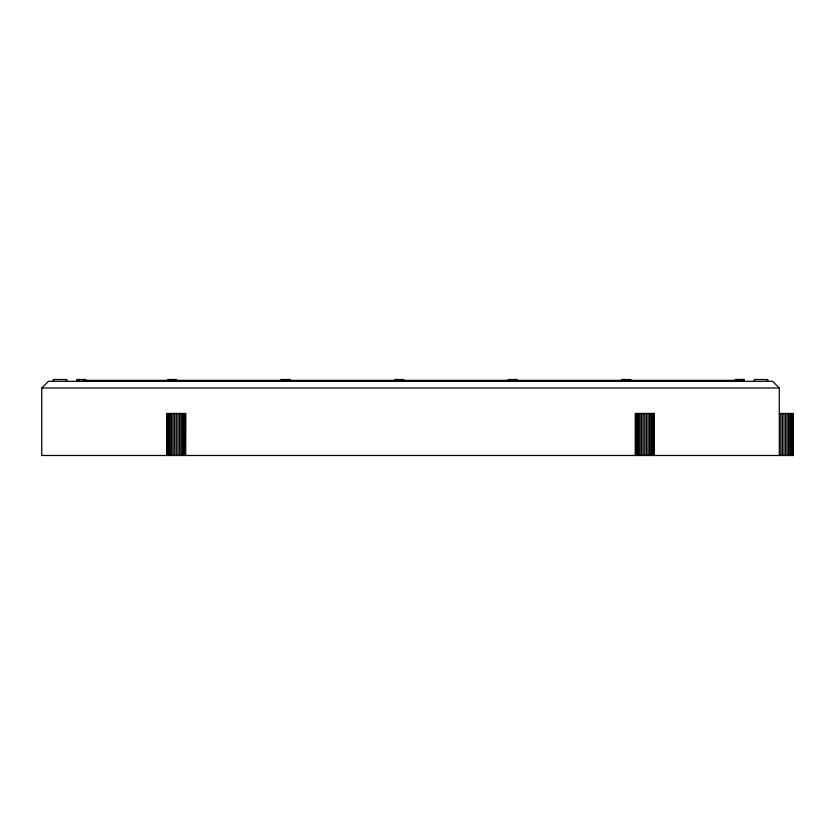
<?xml version="1.0" encoding="UTF-8"?>
<svg xmlns="http://www.w3.org/2000/svg" width="835" height="835" viewBox="0 0 835 835"><rect width="100%" height="100%" fill="white"/><g stroke="black" fill="none" stroke-linecap="round" stroke-linejoin="round"><path stroke-width="1.25" d="M742.931 381.292L743.119 379.507L743.119 381.292L742.931 379.507L742.545 381.292L742.169 379.507L742.169 381.292L742.545 379.507L742.931 381.292L742.931 379.507M744.256 379.507L744.256 381.292L744.068 379.507L743.693 381.292L743.307 379.507L743.307 381.292L743.693 379.507L744.068 381.292L744.256 379.507L735.322 379.507L735.322 381.292M738.547 381.292L738.933 379.507L738.933 381.292M779.305 413.482L793.25 413.482L793.25 455.492L41.75 455.492L41.75 387.993L48.451 381.292L772.594 381.292L779.305 387.993L779.305 455.492M738.495 380.395L82.561 380.395L82.561 381.292M82.561 380.583L738.495 380.583M41.75 387.993L779.305 387.993M793.114 413.482L793.114 455.492M792.697 413.482L792.697 455.492M792.008 413.482L792.008 455.492M791.089 413.482L791.089 455.492M789.941 413.482L789.941 455.492M788.626 413.482L788.626 455.492M787.154 413.482L787.154 455.492M785.589 413.482L785.589 455.492M783.981 413.482L783.981 455.492M782.364 413.482L782.364 455.492M780.788 413.482L780.788 455.492M767.73 381.292L767.73 379.507L754.318 379.507L754.318 381.292M767.438 379.507L767.438 381.292M744.068 379.507L744.068 381.292M743.693 379.507L743.693 381.292M743.494 379.507L743.494 381.292M742.732 379.507L742.732 381.292M742.545 379.507L742.545 381.292M741.407 379.507L741.407 381.292M740.645 381.292L740.269 379.507M740.071 379.507L740.071 381.292M739.309 379.507L739.309 381.292M739.121 379.507L739.121 381.292M738.547 379.507L738.495 381.292M737.983 379.507L737.983 381.292M736.647 379.507L736.647 381.292M653.982 413.482L653.982 455.492L654.139 413.482L635.372 413.482L635.372 455.492M653.628 413.482L653.544 455.492M652.845 413.482L652.845 455.492M651.905 413.482L651.905 455.492M650.747 413.482L650.747 455.492M649.411 413.482L649.411 455.492M647.939 413.482L647.939 455.492M646.373 413.482L646.373 455.492M644.756 413.482L644.756 455.492M643.138 413.482L643.138 455.492M641.572 413.482L641.572 455.492M640.101 413.482L640.101 455.492M638.765 413.482L638.765 455.492M637.606 413.482L637.606 455.492M636.667 413.482L636.667 455.492M635.967 413.482L635.967 455.492M635.529 413.482L635.487 455.492M630.717 381.292L630.717 379.507L621.783 379.507L621.783 381.292M630.529 379.507L630.529 381.292M629.767 379.507L629.767 381.292M625.018 379.507L625.018 381.292M623.108 379.507L623.108 381.292M517.178 381.292L517.178 379.507L508.244 379.507L508.244 381.292M516.99 379.507L516.99 381.292M516.228 379.507L516.228 381.292M511.479 379.507L511.479 381.292M510.905 379.507L510.905 381.292M509.569 379.507L509.569 381.292M403.639 381.292L403.639 379.507L394.704 379.507L394.704 381.292M403.451 379.507L403.451 381.292M397.554 379.507L397.554 381.292M396.03 379.507L396.03 381.292M290.1 381.292L290.1 379.507L281.165 379.507L281.165 381.292M289.912 379.507L289.912 381.292M289.348 379.507L289.348 381.292M284.015 379.507L284.015 381.292M282.491 379.507L282.491 381.292M281.353 379.507L281.353 381.292M185.527 413.482L185.527 455.492L185.683 413.482L166.916 413.482L166.916 455.492M185.161 413.482L185.088 455.492M184.389 413.482L184.389 455.492M183.449 413.482L183.449 455.492M182.291 413.482L182.291 455.492M180.955 413.482L180.955 455.492M179.483 413.482L179.483 455.492M177.918 413.482L177.918 455.492M176.561 381.292L176.561 379.507L167.626 379.507L167.626 381.292M176.373 379.507L176.373 381.292M176.3 413.482L176.3 455.492M175.809 379.507L175.809 381.292M175.047 379.507L175.047 381.292M174.682 413.482L174.682 455.492M174.473 379.507L174.473 381.292M174.285 379.507L174.285 381.292M173.899 381.292L173.523 379.507M173.116 413.482L173.116 455.492M172.949 379.507L172.949 381.292M172.574 379.507L172.574 381.292M171.634 413.482L171.634 455.492M170.298 413.482L170.298 455.492M169.15 413.482L169.15 455.492M168.211 413.482L168.211 455.492M167.511 413.482L167.511 455.492M167.073 413.482L167.031 455.492M85.734 381.292L85.734 379.507L76.799 379.507L76.799 381.292M79.649 379.507L79.649 381.292M78.125 379.507L78.125 381.292M66.737 381.292L66.737 379.507L53.325 379.507L53.325 381.292M66.456 379.507L66.456 381.292M53.617 379.507L53.617 381.292M508.807 379.507L508.431 381.292L508.807 379.507M510.717 379.507L510.331 381.292L510.717 379.507M622.346 379.507L621.971 381.292L622.346 379.507M624.256 379.507L623.87 381.292L624.256 379.507M735.885 379.507L735.51 381.292L735.885 379.507M737.796 379.507L737.409 381.292L737.796 379.507"/></g></svg>
